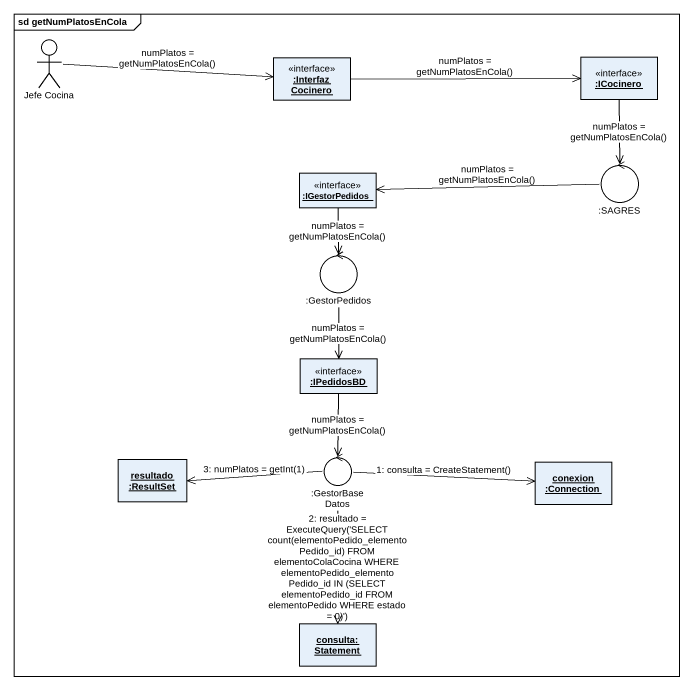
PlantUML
@startuml
mainframe sd getNumPlatosEnCola
allowmixing
hide circle
hide empty members
actor "Jefe Cocina" as Jefe_Cocina
object ":Interfaz Cocinero" as Interfaz_Cocinero <<interface>>
object ":ICocinero" as ICocinero <<interface>>
control ":SAGRES" as SAGRES
object ":IGestorPedidos" as IGestorPedidos <<interface>>
control ":GestorPedidos" as GestorPedidos
object ":IPedidosBD" as IPedidosBD <<interface>>
object "resultado :ResultSet" as resultado_ResultSet
control ":GestorBaseDatos" as GestorBaseDatos
object "conexion :Connection" as conexion_Connection
object "consulta: Statement" as consulta_Statement
Jefe_Cocina -right-> Interfaz_Cocinero : numPlatos = getNumPlatosEnCola()
Interfaz_Cocinero -right-> ICocinero : numPlatos = getNumPlatosEnCola()
ICocinero --> SAGRES : numPlatos = getNumPlatosEnCola()
SAGRES -left-> IGestorPedidos : numPlatos = getNumPlatosEnCola()
IGestorPedidos --> GestorPedidos : numPlatos = getNumPlatosEnCola()
GestorPedidos --> IPedidosBD : numPlatos = getNumPlatosEnCola()
IPedidosBD --> GestorBaseDatos : numPlatos = getNumPlatosEnCola()
GestorBaseDatos -left-> resultado_ResultSet : 3: numPlatos = getInt(1)
GestorBaseDatos -right-> conexion_Connection : 1: consulta = CreateStatement()
GestorBaseDatos --> consulta_Statement : 2: resultado = ExecuteQuery('SELECT count(elementoPedido_elementoPedido_id) FROM elementoColaCocina WHERE elementoPedido_elementoPedido_id IN (SELECT elementoPedido_id FROM elementoPedido WHERE estado = 0)')
@enduml
